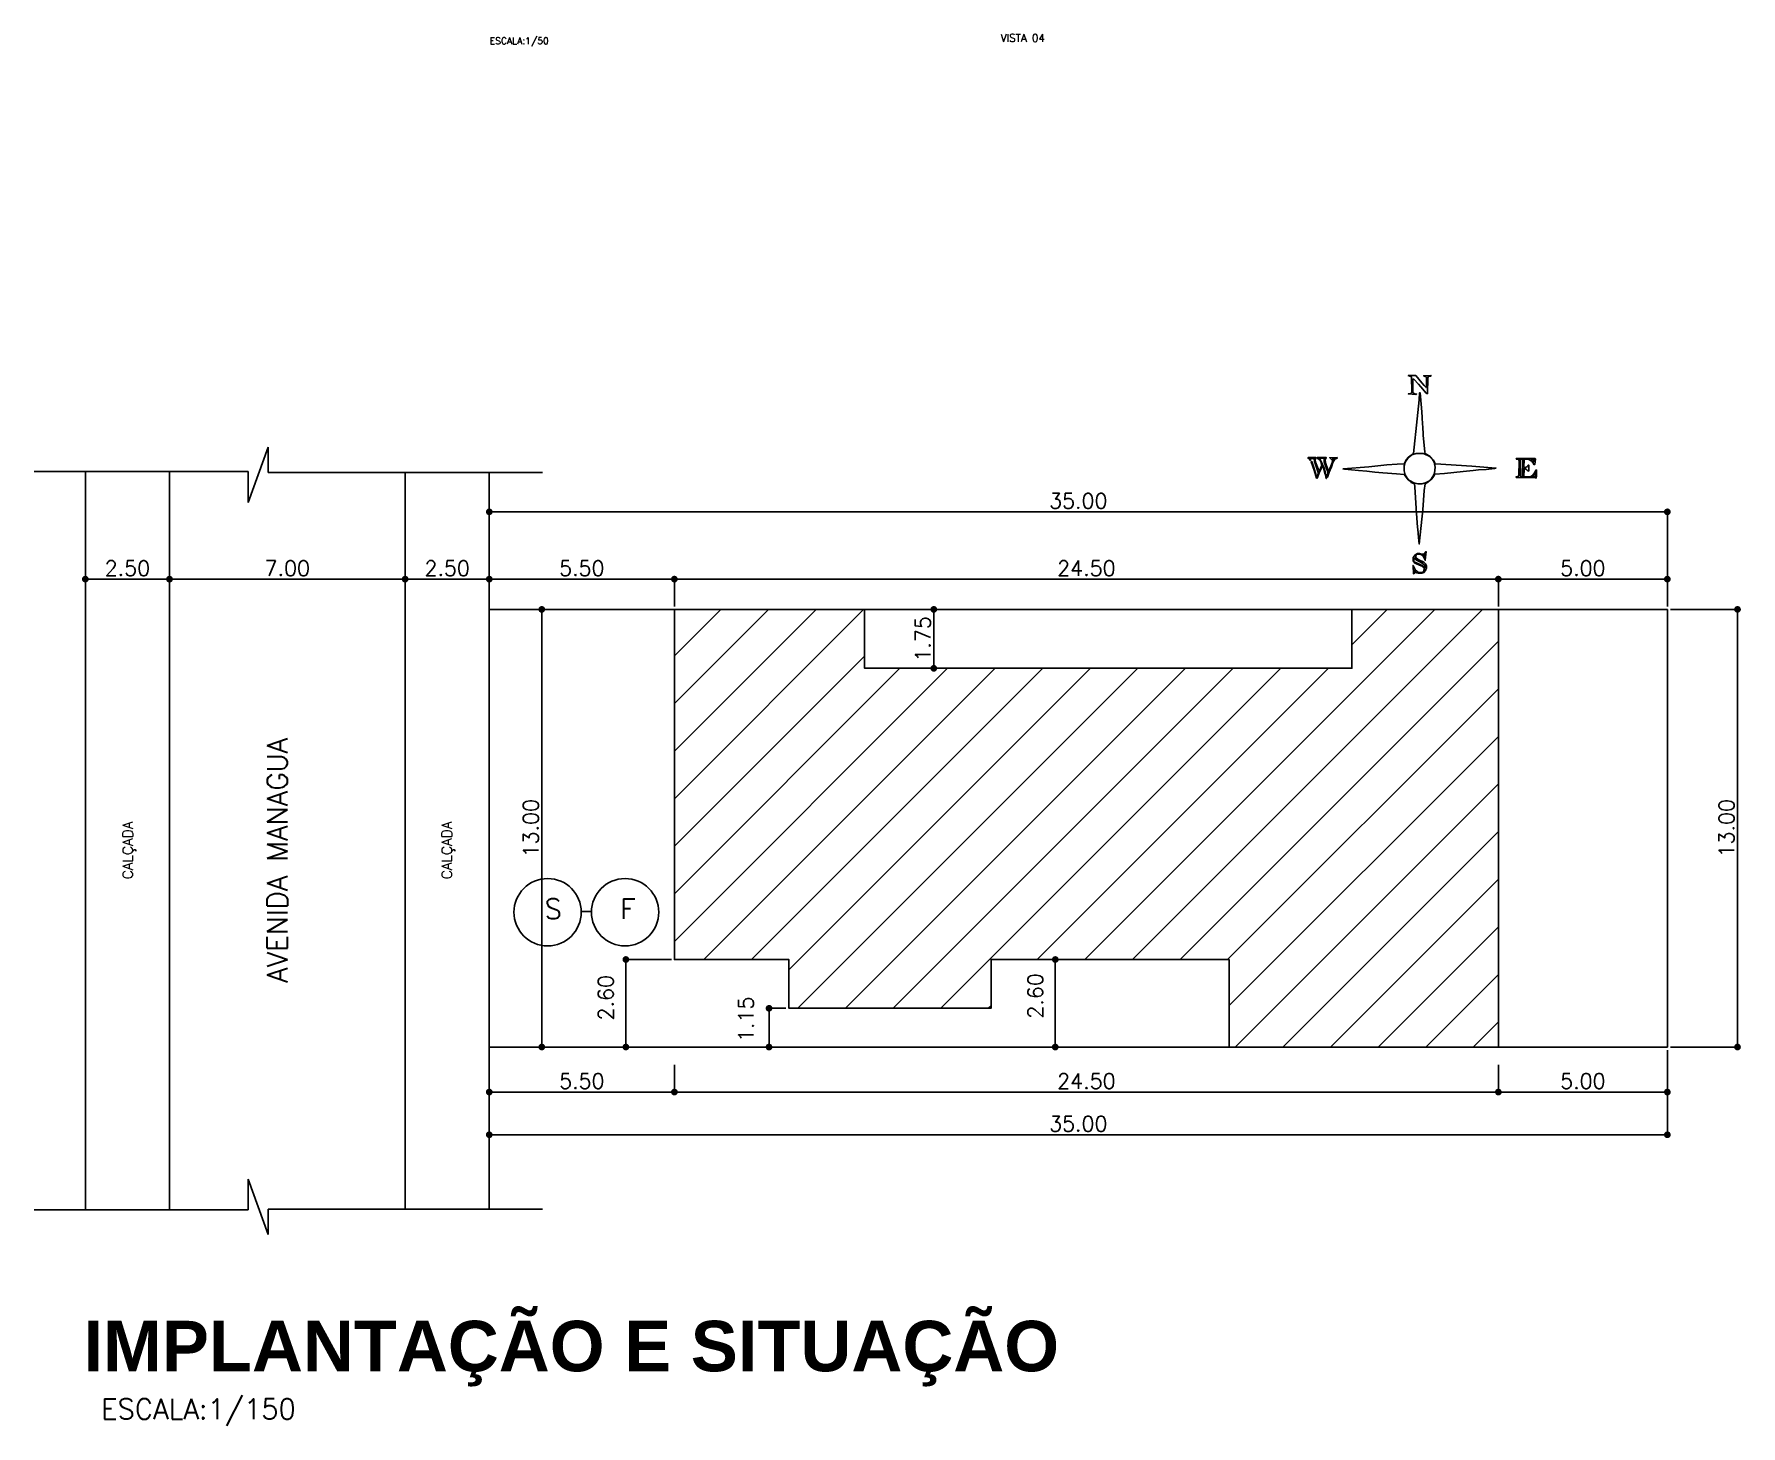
# Model space of a CAD drawing. Extents: x 500 to 638, y 181 to 267.
# Drawn here: x 516.4 to 567.1, y 181 to 222.4 of the extents above; entities that cross this region are included whole.
import ezdxf
from ezdxf.enums import TextEntityAlignment as Align

# ---------------------------------------------------------------- set-up
doc = ezdxf.new("R2010")
doc.units = 0
doc.header["$LTSCALE"] = 7
doc.layers.get('DEFPOINTS').update_dxf_attribs({"linetype": 'CONTINUOUS'})
for name, color, linetype in [('ALVENARIA', 7, 'CONTINUOUS'), ('ALVENARIA1', 44, 'CONTINUOUS'), ('COTA', 1, 'CONTINUOUS'), ('TEXTO2', 40, 'CONTINUOUS'), ('TEXTO3', 3, 'CONTINUOUS'), ('TEXTO5', 5, 'CONTINUOUS')]:
    doc.layers.add(name, color=color, linetype=linetype)
doc.styles.add('SANSSERIFBOLD', font='sasb____.pfb')
doc.styles.add('SIMPLEX', font='SIMPLEX.SHX')
doc.dimstyles.new('Copy of DIM150', dxfattribs={"dimtxt": 0.45, "dimasz": 0.2, "dimexe": 0.05, "dimexo": 0.09, "dimgap": 0.1, "dimtad": 1, "dimzin": 4, "dimdsep": 46, "dimtxsty": 'SIMPLEX', "dimblk": 'DOT', "dimcen": 0.09, "dimadec": 0, "dimazin": 0, "dimtfac": 1, "dimtix": 1, "dimtofl": 0, "dimtmove": 2, "dimatfit": 3, "dimldrblk": 'DOT', "dimfxl": 1, "dimtolj": 1, "dimtzin": 0, "dimarcsym": 0})

# ---------------------------------------------------------------- blocks, each defined once
blk = doc.blocks.new('DOT')
at = {"layer": 'ALVENARIA', "color": 0, "linetype": 'ByBlock'}
blk.add_line((-0.5, 0), (-1, 0), dxfattribs=at)
at = {"layer": 'ALVENARIA', "color": 0, "linetype": 'ByBlock', "const_width": 0.5}
blk.add_lwpolyline([(-0.25, 0, 1), (0.25, 0, 1)], format="xyb", close=True, dxfattribs=at)
blk = doc.blocks.new('*D104')
at = {"layer": 'COTA', "color": 0, "lineweight": -2}
for p, q in [((529.877, 205.358), (529.877, 206.217)), ((530.077, 206.167), (535.177, 206.167)), ((535.377, 205.358), (535.377, 206.217))]:
    blk.add_line(p, q, dxfattribs=at)
at = {"layer": 'DEFPOINTS', "color": 0}
for p in [(535.377, 206.167), (529.877, 205.268), (535.377, 205.268)]:
    blk.add_point(p, dxfattribs=at)
at = {"layer": 'COTA', "color": 0, "lineweight": -2, "xscale": 0.2, "yscale": 0.2, "zscale": 0.2, "rotation": 180}
blk.add_blockref('DOT', (529.877, 206.167), dxfattribs=at)
at = {"layer": 'COTA', "color": 0, "lineweight": -2, "xscale": 0.2, "yscale": 0.2, "zscale": 0.2}
blk.add_blockref('DOT', (535.377, 206.167), dxfattribs=at)
at = {"layer": 'COTA', "color": 0, "insert": (532.627, 206.492), "char_height": 0.45, "attachment_point": 5, "style": 'SIMPLEX'}
blk.add_mtext('\\A1;5.50', dxfattribs=at)
blk = doc.blocks.new('*D105')
at = {"layer": 'COTA', "color": 0, "lineweight": -2}
for p, q in [((527.377, 209.247), (527.377, 206.117)), ((529.677, 206.167), (527.577, 206.167)), ((529.877, 205.358), (529.877, 206.217))]:
    blk.add_line(p, q, dxfattribs=at)
at = {"layer": 'DEFPOINTS', "color": 0}
for p in [(527.377, 209.337), (527.377, 206.167), (529.877, 205.268)]:
    blk.add_point(p, dxfattribs=at)
at = {"layer": 'COTA', "color": 0, "lineweight": -2, "xscale": 0.2, "yscale": 0.2, "zscale": 0.2, "rotation": 180}
blk.add_blockref('DOT', (527.377, 206.167), dxfattribs=at)
at = {"layer": 'COTA', "color": 0, "lineweight": -2, "xscale": 0.2, "yscale": 0.2, "zscale": 0.2}
blk.add_blockref('DOT', (529.877, 206.167), dxfattribs=at)
at = {"layer": 'COTA', "color": 0, "insert": (528.627, 206.492), "char_height": 0.45, "attachment_point": 5, "style": 'SIMPLEX'}
blk.add_mtext('\\A1;2.50', dxfattribs=at)
blk = doc.blocks.new('*D106')
at = {"layer": 'COTA', "color": 0, "lineweight": -2}
for p, q in [((520.377, 209.271), (520.377, 206.117)), ((527.377, 209.247), (527.377, 206.117)), ((527.177, 206.167), (520.577, 206.167))]:
    blk.add_line(p, q, dxfattribs=at)
at = {"layer": 'DEFPOINTS', "color": 0}
for p in [(520.377, 209.361), (527.377, 209.337), (520.377, 206.167)]:
    blk.add_point(p, dxfattribs=at)
at = {"layer": 'COTA', "color": 0, "lineweight": -2, "xscale": 0.2, "yscale": 0.2, "zscale": 0.2, "rotation": 180}
blk.add_blockref('DOT', (520.377, 206.167), dxfattribs=at)
at = {"layer": 'COTA', "color": 0, "lineweight": -2, "xscale": 0.2, "yscale": 0.2, "zscale": 0.2}
blk.add_blockref('DOT', (527.377, 206.167), dxfattribs=at)
at = {"layer": 'COTA', "color": 0, "insert": (523.877, 206.492), "char_height": 0.45, "attachment_point": 5, "style": 'SIMPLEX'}
blk.add_mtext('\\A1;7.00', dxfattribs=at)
blk = doc.blocks.new('*D107')
at = {"layer": 'COTA', "color": 0, "lineweight": -2}
for p, q in [((517.877, 209.271), (517.877, 206.117)), ((520.377, 209.271), (520.377, 206.117)), ((520.177, 206.167), (518.077, 206.167))]:
    blk.add_line(p, q, dxfattribs=at)
at = {"layer": 'DEFPOINTS', "color": 0}
for p in [(517.877, 209.361), (520.377, 209.361), (517.877, 206.167)]:
    blk.add_point(p, dxfattribs=at)
at = {"layer": 'COTA', "color": 0, "lineweight": -2, "xscale": 0.2, "yscale": 0.2, "zscale": 0.2, "rotation": 180}
blk.add_blockref('DOT', (517.877, 206.167), dxfattribs=at)
at = {"layer": 'COTA', "color": 0, "lineweight": -2, "xscale": 0.2, "yscale": 0.2, "zscale": 0.2}
blk.add_blockref('DOT', (520.377, 206.167), dxfattribs=at)
at = {"layer": 'COTA', "color": 0, "insert": (519.127, 206.492), "char_height": 0.45, "attachment_point": 5, "style": 'SIMPLEX'}
blk.add_mtext('\\A1;2.50', dxfattribs=at)
blk = doc.blocks.new('*D108')
at = {"layer": 'COTA', "color": 0, "lineweight": -2}
for p, q in [((541.089, 205.268), (543.134, 205.268)), ((543.084, 203.718), (543.084, 205.068)), ((541.117, 203.518), (543.134, 203.518))]:
    blk.add_line(p, q, dxfattribs=at)
at = {"layer": 'DEFPOINTS', "color": 0}
for p in [(540.999, 205.268), (543.084, 205.268), (541.027, 203.518)]:
    blk.add_point(p, dxfattribs=at)
at = {"layer": 'COTA', "color": 0, "lineweight": -2, "xscale": 0.2, "yscale": 0.2, "zscale": 0.2}
for p, rotation in [((543.084, 205.268), 90), ((543.084, 203.518), 270)]:
    blk.add_blockref('DOT', p, dxfattribs=dict(at, rotation=rotation))
at = {"layer": 'COTA', "color": 0, "insert": (542.759, 204.393), "char_height": 0.45, "attachment_point": 5, "rotation": 90, "style": 'SIMPLEX'}
blk.add_mtext('\\A1;1.75', dxfattribs=at)
blk = doc.blocks.new('*D109')
at = {"layer": 'COTA', "color": 0, "lineweight": -2}
for p, q in [((544.874, 194.868), (546.743, 194.868)), ((546.693, 194.668), (546.693, 192.468)), ((544.874, 192.268), (546.743, 192.268))]:
    blk.add_line(p, q, dxfattribs=at)
at = {"layer": 'DEFPOINTS', "color": 0}
for p in [(544.784, 194.868), (544.784, 192.268), (546.693, 192.268)]:
    blk.add_point(p, dxfattribs=at)
at = {"layer": 'COTA', "color": 0, "lineweight": -2, "xscale": 0.2, "yscale": 0.2, "zscale": 0.2}
for p, rotation in [((546.693, 194.868), 90), ((546.693, 192.268), 270)]:
    blk.add_blockref('DOT', p, dxfattribs=dict(at, rotation=rotation))
at = {"layer": 'COTA', "color": 0, "insert": (546.099, 193.785), "char_height": 0.45, "attachment_point": 5, "rotation": 90, "style": 'SIMPLEX'}
blk.add_mtext('\\A1;2.60', dxfattribs=at)
blk = doc.blocks.new('*D110')
at = {"layer": 'COTA', "color": 0, "lineweight": -2}
for p, q in [((538.687, 193.418), (538.138, 193.418)), ((538.188, 193.218), (538.188, 192.468)), ((538.687, 192.268), (538.138, 192.268))]:
    blk.add_line(p, q, dxfattribs=at)
at = {"layer": 'DEFPOINTS', "color": 0}
for p in [(538.777, 193.418), (538.188, 192.268), (538.777, 192.268)]:
    blk.add_point(p, dxfattribs=at)
at = {"layer": 'COTA', "color": 0, "lineweight": -2, "xscale": 0.2, "yscale": 0.2, "zscale": 0.2}
for p, rotation in [((538.188, 193.418), 90), ((538.188, 192.268), 270)]:
    blk.add_blockref('DOT', p, dxfattribs=dict(at, rotation=rotation))
at = {"layer": 'COTA', "color": 0, "insert": (537.503, 193.091), "char_height": 0.45, "attachment_point": 5, "rotation": 90, "style": 'SIMPLEX'}
blk.add_mtext('\\A1;1.15', dxfattribs=at)
blk = doc.blocks.new('*D111')
at = {"layer": 'COTA', "color": 0, "lineweight": -2}
for p, q in [((535.287, 194.868), (533.886, 194.868)), ((533.936, 194.668), (533.936, 192.468)), ((535.287, 192.268), (533.886, 192.268))]:
    blk.add_line(p, q, dxfattribs=at)
at = {"layer": 'DEFPOINTS', "color": 0}
for p in [(535.377, 194.868), (533.936, 192.268), (535.377, 192.268)]:
    blk.add_point(p, dxfattribs=at)
at = {"layer": 'COTA', "color": 0, "lineweight": -2, "xscale": 0.2, "yscale": 0.2, "zscale": 0.2}
for p, rotation in [((533.936, 194.868), 90), ((533.936, 192.268), 270)]:
    blk.add_blockref('DOT', p, dxfattribs=dict(at, rotation=rotation))
at = {"layer": 'COTA', "color": 0, "insert": (533.339, 193.732), "char_height": 0.45, "attachment_point": 5, "rotation": 90, "style": 'SIMPLEX'}
blk.add_mtext('\\A1;2.60', dxfattribs=at)
blk = doc.blocks.new('*D112')
at = {"layer": 'COTA', "color": 0, "lineweight": -2}
for p, q in [((535.377, 205.358), (535.377, 206.217)), ((535.577, 206.167), (559.656, 206.167)), ((559.856, 205.358), (559.856, 206.217))]:
    blk.add_line(p, q, dxfattribs=at)
at = {"layer": 'DEFPOINTS', "color": 0}
for p in [(559.856, 206.167), (535.377, 205.268), (559.856, 205.268)]:
    blk.add_point(p, dxfattribs=at)
at = {"layer": 'COTA', "color": 0, "lineweight": -2, "xscale": 0.2, "yscale": 0.2, "zscale": 0.2, "rotation": 180}
blk.add_blockref('DOT', (535.377, 206.167), dxfattribs=at)
at = {"layer": 'COTA', "color": 0, "lineweight": -2, "xscale": 0.2, "yscale": 0.2, "zscale": 0.2}
blk.add_blockref('DOT', (559.856, 206.167), dxfattribs=at)
at = {"layer": 'COTA', "color": 0, "insert": (547.617, 206.492), "char_height": 0.45, "attachment_point": 5, "style": 'SIMPLEX'}
blk.add_mtext('\\A1;24.50', dxfattribs=at)
blk = doc.blocks.new('*D113')
at = {"layer": 'COTA', "color": 0, "lineweight": -2}
for p, q in [((559.856, 205.358), (559.856, 206.217)), ((560.056, 206.167), (564.677, 206.167)), ((564.877, 205.358), (564.877, 206.217))]:
    blk.add_line(p, q, dxfattribs=at)
at = {"layer": 'DEFPOINTS', "color": 0}
for p in [(564.877, 206.167), (559.856, 205.268), (564.877, 205.268)]:
    blk.add_point(p, dxfattribs=at)
at = {"layer": 'COTA', "color": 0, "lineweight": -2, "xscale": 0.2, "yscale": 0.2, "zscale": 0.2, "rotation": 180}
blk.add_blockref('DOT', (559.856, 206.167), dxfattribs=at)
at = {"layer": 'COTA', "color": 0, "lineweight": -2, "xscale": 0.2, "yscale": 0.2, "zscale": 0.2}
blk.add_blockref('DOT', (564.877, 206.167), dxfattribs=at)
at = {"layer": 'COTA', "color": 0, "insert": (562.367, 206.492), "char_height": 0.45, "attachment_point": 5, "style": 'SIMPLEX'}
blk.add_mtext('\\A1;5.00', dxfattribs=at)
blk = doc.blocks.new('*D116')
at = {"layer": 'COTA', "color": 0, "lineweight": -2}
for p, q in [((559.856, 191.74), (559.856, 190.881)), ((564.877, 191.74), (564.877, 190.881)), ((560.056, 190.931), (564.677, 190.931))]:
    blk.add_line(p, q, dxfattribs=at)
at = {"layer": 'DEFPOINTS', "color": 0}
for p in [(559.856, 191.83), (564.877, 191.83), (564.877, 190.931)]:
    blk.add_point(p, dxfattribs=at)
at = {"layer": 'COTA', "color": 0, "lineweight": -2, "xscale": 0.2, "yscale": 0.2, "zscale": 0.2, "rotation": 180}
blk.add_blockref('DOT', (559.856, 190.931), dxfattribs=at)
at = {"layer": 'COTA', "color": 0, "lineweight": -2, "xscale": 0.2, "yscale": 0.2, "zscale": 0.2}
blk.add_blockref('DOT', (564.877, 190.931), dxfattribs=at)
at = {"layer": 'COTA', "color": 0, "insert": (562.367, 191.256), "char_height": 0.45, "attachment_point": 5, "style": 'SIMPLEX'}
blk.add_mtext('\\A1;5.00', dxfattribs=at)
blk = doc.blocks.new('*D115')
at = {"layer": 'COTA', "color": 0, "lineweight": -2}
for p, q in [((535.377, 191.74), (535.377, 190.881)), ((559.856, 191.74), (559.856, 190.881)), ((535.577, 190.931), (559.656, 190.931))]:
    blk.add_line(p, q, dxfattribs=at)
at = {"layer": 'DEFPOINTS', "color": 0}
for p in [(535.377, 191.83), (559.856, 191.83), (559.856, 190.931)]:
    blk.add_point(p, dxfattribs=at)
at = {"layer": 'COTA', "color": 0, "lineweight": -2, "xscale": 0.2, "yscale": 0.2, "zscale": 0.2, "rotation": 180}
blk.add_blockref('DOT', (535.377, 190.931), dxfattribs=at)
at = {"layer": 'COTA', "color": 0, "lineweight": -2, "xscale": 0.2, "yscale": 0.2, "zscale": 0.2}
blk.add_blockref('DOT', (559.856, 190.931), dxfattribs=at)
at = {"layer": 'COTA', "color": 0, "insert": (547.617, 191.256), "char_height": 0.45, "attachment_point": 5, "style": 'SIMPLEX'}
blk.add_mtext('\\A1;24.50', dxfattribs=at)
blk = doc.blocks.new('*D114')
at = {"layer": 'COTA', "color": 0, "lineweight": -2}
for p, q in [((529.877, 191.74), (529.877, 190.881)), ((535.377, 191.74), (535.377, 190.881)), ((530.077, 190.931), (535.177, 190.931))]:
    blk.add_line(p, q, dxfattribs=at)
at = {"layer": 'DEFPOINTS', "color": 0}
for p in [(529.877, 191.83), (535.377, 191.83), (535.377, 190.931)]:
    blk.add_point(p, dxfattribs=at)
at = {"layer": 'COTA', "color": 0, "lineweight": -2, "xscale": 0.2, "yscale": 0.2, "zscale": 0.2, "rotation": 180}
blk.add_blockref('DOT', (529.877, 190.931), dxfattribs=at)
at = {"layer": 'COTA', "color": 0, "lineweight": -2, "xscale": 0.2, "yscale": 0.2, "zscale": 0.2}
blk.add_blockref('DOT', (535.377, 190.931), dxfattribs=at)
at = {"layer": 'COTA', "color": 0, "insert": (532.627, 191.256), "char_height": 0.45, "attachment_point": 5, "style": 'SIMPLEX'}
blk.add_mtext('\\A1;5.50', dxfattribs=at)
blk = doc.blocks.new('*D117')
at = {"layer": 'COTA', "color": 0, "lineweight": -2}
for p, q in [((564.967, 205.268), (567.011, 205.268)), ((566.961, 205.068), (566.961, 192.468)), ((564.967, 192.268), (567.011, 192.268))]:
    blk.add_line(p, q, dxfattribs=at)
at = {"layer": 'DEFPOINTS', "color": 0}
for p in [(564.877, 205.268), (564.877, 192.268), (566.961, 192.268)]:
    blk.add_point(p, dxfattribs=at)
at = {"layer": 'COTA', "color": 0, "lineweight": -2, "xscale": 0.2, "yscale": 0.2, "zscale": 0.2}
for p, rotation in [((566.961, 205.268), 90), ((566.961, 192.268), 270)]:
    blk.add_blockref('DOT', p, dxfattribs=dict(at, rotation=rotation))
at = {"layer": 'COTA', "color": 0, "insert": (566.636, 198.768), "char_height": 0.45, "attachment_point": 5, "rotation": 90, "style": 'SIMPLEX'}
blk.add_mtext('\\A1;13.00', dxfattribs=at)
blk = doc.blocks.new('*D118')
at = {"layer": 'COTA', "color": 0, "lineweight": -2}
for p, q in [((529.877, 205.358), (529.877, 208.216)), ((530.077, 208.166), (564.677, 208.166)), ((564.877, 205.358), (564.877, 208.216))]:
    blk.add_line(p, q, dxfattribs=at)
at = {"layer": 'DEFPOINTS', "color": 0}
for p in [(564.877, 208.166), (529.877, 205.268), (564.877, 205.268)]:
    blk.add_point(p, dxfattribs=at)
at = {"layer": 'COTA', "color": 0, "lineweight": -2, "xscale": 0.2, "yscale": 0.2, "zscale": 0.2, "rotation": 180}
blk.add_blockref('DOT', (529.877, 208.166), dxfattribs=at)
at = {"layer": 'COTA', "color": 0, "lineweight": -2, "xscale": 0.2, "yscale": 0.2, "zscale": 0.2}
blk.add_blockref('DOT', (564.877, 208.166), dxfattribs=at)
at = {"layer": 'COTA', "color": 0, "insert": (547.377, 208.491), "char_height": 0.45, "attachment_point": 5, "style": 'SIMPLEX'}
blk.add_mtext('\\A1;35.00', dxfattribs=at)
blk = doc.blocks.new('*D119')
at = {"layer": 'COTA', "color": 0, "lineweight": -2}
for p, q in [((529.877, 192.178), (529.877, 189.612)), ((564.877, 192.178), (564.877, 189.612)), ((530.077, 189.662), (564.677, 189.662))]:
    blk.add_line(p, q, dxfattribs=at)
at = {"layer": 'DEFPOINTS', "color": 0}
for p in [(529.877, 192.268), (564.877, 192.268), (564.877, 189.662)]:
    blk.add_point(p, dxfattribs=at)
at = {"layer": 'COTA', "color": 0, "lineweight": -2, "xscale": 0.2, "yscale": 0.2, "zscale": 0.2, "rotation": 180}
blk.add_blockref('DOT', (529.877, 189.662), dxfattribs=at)
at = {"layer": 'COTA', "color": 0, "lineweight": -2, "xscale": 0.2, "yscale": 0.2, "zscale": 0.2}
blk.add_blockref('DOT', (564.877, 189.662), dxfattribs=at)
at = {"layer": 'COTA', "color": 0, "insert": (547.377, 189.987), "char_height": 0.45, "attachment_point": 5, "style": 'SIMPLEX'}
blk.add_mtext('\\A1;35.00', dxfattribs=at)
blk = doc.blocks.new('*D120')
at = {"layer": 'COTA', "color": 0, "lineweight": -2}
for p, q in [((529.967, 205.268), (531.487, 205.268)), ((531.437, 205.068), (531.437, 192.468)), ((529.967, 192.268), (531.487, 192.268))]:
    blk.add_line(p, q, dxfattribs=at)
at = {"layer": 'DEFPOINTS', "color": 0}
for p in [(529.877, 205.268), (529.877, 192.268), (531.437, 192.268)]:
    blk.add_point(p, dxfattribs=at)
at = {"layer": 'COTA', "color": 0, "lineweight": -2, "xscale": 0.2, "yscale": 0.2, "zscale": 0.2}
for p, rotation in [((531.437, 205.268), 90), ((531.437, 192.268), 270)]:
    blk.add_blockref('DOT', p, dxfattribs=dict(at, rotation=rotation))
at = {"layer": 'COTA', "color": 0, "insert": (531.112, 198.768), "char_height": 0.45, "attachment_point": 5, "rotation": 90, "style": 'SIMPLEX'}
blk.add_mtext('\\A1;13.00', dxfattribs=at)

msp = doc.modelspace()

# ---------------------------------------------------------------- hatches: boundary and pattern name
at = {"layer": 'ALVENARIA1'}
h = msp.add_hatch(dxfattribs=at)
h.set_pattern_fill('_USER', color=256, angle=45, style=0, pattern_type=0)
h.set_pattern_definition([(45, (0, -10.4622), (-0.7071068, 0.7071068), [])])
h.paths.add_polyline_path([(551.856, 194.868), (551.856, 192.268), (559.856, 192.268), (559.856, 205.268), (555.506, 205.268), (555.506, 203.518), (541.027, 203.518), (541.027, 205.268), (535.377, 205.268), (535.377, 194.868), (538.777, 194.868), (538.777, 193.418), (544.784, 193.418), (544.784, 194.868)])

# ---------------------------------------------------------------- linework, layer by layer
for p, q in [((522.719, 208.445), (523.306, 210.088)), ((523.306, 210.088), (523.306, 209.337)), ((516.355, 209.361), (522.719, 209.361)), ((517.877, 209.361), (517.877, 187.43)), ((520.377, 209.361), (520.377, 187.43)), ((522.719, 209.361), (522.719, 208.445)), ((523.306, 209.337), (531.454, 209.337)), ((527.377, 209.337), (527.377, 187.43)), ((529.877, 205.268), (529.877, 209.337)), ((535.377, 205.268), (529.877, 205.268)), ((529.877, 205.268), (529.877, 192.268)), ((541.027, 205.268), (555.506, 205.268)), ((559.856, 205.268), (564.877, 205.268)), ((564.877, 205.268), (564.877, 192.268)), ((532.611, 196.292), (532.912, 196.292)), ((551.856, 192.268), (529.877, 192.268)), ((529.877, 192.268), (529.877, 187.43)), ((559.856, 192.268), (564.877, 192.268)), ((522.719, 188.346), (523.306, 186.704)), ((522.719, 187.43), (522.719, 188.346)), ((516.355, 187.43), (522.719, 187.43)), ((523.306, 187.455), (531.454, 187.455)), ((523.306, 186.704), (523.306, 187.455))]:
    msp.add_line(p, q, dxfattribs=at)
for points in [[(557.408, 211.655), (557.179, 211.671), (557.248, 211.685), (557.284, 211.726), (557.28, 212.172), (557.179, 212.22), (557.403, 212.213), (557.581, 212), (557.655, 211.92), (557.707, 211.858), (557.723, 211.897), (557.723, 212.137), (557.709, 212.176), (557.634, 212.208), (557.851, 212.217), (557.851, 212.201), (557.783, 212.188), (557.757, 212.16), (557.748, 211.673), (557.716, 211.687), (557.552, 211.881), (557.479, 211.954), (557.341, 212.11), (557.318, 212.11), (557.314, 211.703), (557.373, 211.673), (557.426, 211.664), (557.408, 211.655)], [(557.506, 207.214), (557.479, 207.401), (557.467, 207.653), (557.456, 207.699), (557.41, 208.264), (557.371, 208.911), (557.36, 208.995), (557.27, 209.039), (557.174, 209.114), (557.06, 209.272), (556.831, 209.297), (556.424, 209.325), (556.191, 209.347), (555.951, 209.377), (555.699, 209.393), (555.288, 209.434), (555.242, 209.443), (556.013, 209.505), (556.539, 209.558), (556.847, 209.581), (557.053, 209.597), (557.113, 209.709), (557.184, 209.793), (557.337, 209.896), (557.444, 210.932), (557.508, 211.497), (557.515, 211.703), (557.531, 211.703), (557.568, 211.257), (557.591, 210.989), (557.602, 210.754), (557.613, 210.708), (557.625, 210.441), (557.671, 209.942), (557.682, 209.903), (557.828, 209.814), (557.931, 209.7), (557.968, 209.61), (557.984, 209.597), (559.07, 209.524), (559.784, 209.464), (559.745, 209.45), (559.493, 209.427), (559.269, 209.411), (559.109, 209.393), (558.812, 209.366), (558.258, 209.309), (557.966, 209.283), (557.94, 209.224), (557.872, 209.132), (557.732, 209.027), (557.682, 209.002), (557.655, 208.796), (557.613, 208.229), (557.508, 207.207), (557.506, 207.214)], [(554.449, 209.164), (554.383, 209.406), (554.292, 209.655), (554.312, 209.661), (554.378, 209.488), (554.446, 209.244), (554.463, 209.216), (554.501, 209.285), (554.501, 209.337), (554.391, 209.661), (554.383, 209.743), (554.367, 209.754), (554.276, 209.749), (554.276, 209.694), (554.229, 209.754), (554.202, 209.757), (554.202, 209.776), (554.435, 209.776), (554.41, 209.716), (554.419, 209.639), (554.52, 209.392), (554.548, 209.4), (554.616, 209.556), (554.583, 209.661), (554.548, 209.707), (554.476, 209.757), (554.471, 209.776), (554.745, 209.776), (554.712, 209.716), (554.721, 209.62), (554.8, 209.392), (554.83, 209.4), (554.918, 209.625), (554.926, 209.694), (554.847, 209.771), (555.066, 209.776), (555.066, 209.757), (554.998, 209.727), (554.94, 209.633), (554.899, 209.502), (554.83, 209.345), (554.781, 209.197), (554.745, 209.156), (554.721, 209.266), (554.699, 209.307), (554.657, 209.469), (554.644, 209.496), (554.622, 209.499), (554.556, 209.378), (554.471, 209.164), (554.449, 209.164)], [(554.745, 209.238), (554.721, 209.312), (554.679, 209.46), (554.597, 209.666), (554.559, 209.721), (554.553, 209.757), (554.682, 209.749), (554.679, 209.653), (554.712, 209.565), (554.74, 209.482), (554.795, 209.351), (554.795, 209.299), (554.764, 209.236), (554.745, 209.238)], [(554.943, 209.713), (554.929, 209.743), (554.984, 209.738), (554.965, 209.713), (554.943, 209.713)], [(557.46, 209), (557.35, 209.023), (557.22, 209.096), (557.133, 209.187), (557.09, 209.27), (557.055, 209.38), (557.055, 209.53), (557.09, 209.64), (557.179, 209.766), (557.289, 209.855), (557.419, 209.901), (557.623, 209.901), (557.675, 209.883), (557.801, 209.821), (557.899, 209.72), (557.945, 209.64), (557.979, 209.496), (557.963, 209.315), (557.929, 209.247), (557.872, 209.155), (557.792, 209.082), (557.691, 209.027), (557.584, 209), (557.46, 209)], [(560.954, 209.173), (560.389, 209.189), (560.386, 209.211), (560.455, 209.222), (560.469, 209.239), (560.477, 209.689), (560.447, 209.727), (560.386, 209.73), (560.392, 209.755), (560.949, 209.746), (560.957, 209.735), (560.935, 209.571), (560.913, 209.571), (560.902, 209.606), (560.853, 209.67), (560.743, 209.727), (560.625, 209.73), (560.614, 209.488), (560.631, 209.475), (560.721, 209.513), (560.743, 209.549), (560.762, 209.552), (560.757, 209.376), (560.735, 209.381), (560.707, 209.417), (560.661, 209.445), (560.62, 209.447), (560.614, 209.211), (560.798, 209.209), (560.872, 209.25), (560.927, 209.324), (560.965, 209.401), (560.99, 209.406), (560.993, 209.217), (560.982, 209.173), (560.954, 209.173)], [(560.51, 209.209), (560.504, 209.722), (560.578, 209.73), (560.57, 209.214), (560.51, 209.209)], [(560.9, 209.65), (560.839, 209.716), (560.845, 209.727), (560.908, 209.727), (560.91, 209.653), (560.9, 209.65)], [(560.872, 209.203), (560.875, 209.225), (560.938, 209.307), (560.963, 209.31), (560.954, 209.209), (560.872, 209.203)], [(557.332, 206.321), (557.323, 206.576), (557.395, 206.433), (557.483, 206.362), (557.592, 206.362), (557.647, 206.389), (557.65, 206.502), (557.592, 206.554), (557.51, 206.587), (557.428, 206.623), (557.378, 206.642), (557.326, 206.708), (557.326, 206.809), (557.384, 206.886), (557.455, 206.925), (557.51, 206.93), (557.584, 206.911), (557.647, 206.911), (557.707, 206.988), (557.686, 206.727), (557.625, 206.859), (557.557, 206.903), (557.469, 206.911), (557.428, 206.897), (557.403, 206.864), (557.403, 206.809), (557.472, 206.749), (557.639, 206.669), (557.688, 206.623), (557.718, 206.557), (557.718, 206.502), (557.691, 206.42), (557.631, 206.356), (557.592, 206.34), (557.474, 206.348), (557.378, 206.362), (557.345, 206.321), (557.332, 206.321)], [(557.661, 206.831), (557.636, 206.886), (557.675, 206.897), (557.683, 206.845), (557.666, 206.823), (557.661, 206.831)], [(557.666, 206.513), (557.633, 206.546), (557.537, 206.601), (557.373, 206.669), (557.348, 206.699), (557.351, 206.793), (557.376, 206.79), (557.422, 206.727), (557.488, 206.697), (557.565, 206.664), (557.647, 206.606), (557.675, 206.568), (557.683, 206.516), (557.666, 206.513)], [(557.365, 206.389), (557.359, 206.42), (557.4, 206.403), (557.365, 206.389)]]:
    msp.add_lwpolyline(points, dxfattribs=at)
msp.add_lwpolyline([(535.377, 205.268), (535.377, 194.868), (538.777, 194.868), (538.777, 193.418), (544.784, 193.418), (544.784, 194.868), (551.856, 194.868), (551.856, 192.268), (559.856, 192.268), (559.856, 205.268), (555.506, 205.268), (555.506, 203.518), (541.027, 203.518), (541.027, 205.268)], close=True, dxfattribs=at)
for centre in [(531.611, 196.273), (533.912, 196.273)]:
    msp.add_circle(centre, 1, dxfattribs=at)

# ---------------------------------------------------------------- texts
at = {"layer": 'TEXTO2', "style": 'SIMPLEX'}
for s, height, p in [('ESCALA:1/50', 0.2, (529.889, 222.059)), ('S', 0.6, (531.52, 196.072)), ('F', 0.6, (533.763, 196.072)), ('ESCALA:1/150', 0.6, (518.345, 181.215))]:
    msp.add_text(s, height=height, dxfattribs=at).set_placement(p)
for s, height, p in [('AVENIDA MANAGUA', 0.6, (523.878, 194.178)), ('CALÇADA', 0.3, (519.287, 197.251)), ('CALÇADA', 0.3, (528.766, 197.251))]:
    msp.add_text(s, height=height, rotation=90, dxfattribs=at).set_placement(p)
at = {"layer": 'TEXTO3', "style": 'SIMPLEX'}
msp.add_text('VISTA 04', height=0.225, dxfattribs=at).set_placement((546.383, 222.132), align=Align.RIGHT)
at = {"layer": 'TEXTO5', "style": 'SANSSERIFBOLD'}
msp.add_text('IMPLANTAÇÃO E SITUAÇÃO', height=1.5, dxfattribs=at).set_placement((546.806, 182.635), align=Align.RIGHT)

# ---------------------------------------------------------------- dimensions: what is measured, and where the dimension line sits
at = {"layer": 'COTA'}
for base, p1, p2, picture, middle in [((517.877, 206.167), (520.377, 209.361), (517.877, 209.361), '*D107', (519.127, 206.492)), ((520.377, 206.167), (527.377, 209.337), (520.377, 209.361), '*D106', (523.877, 206.492)), ((527.377, 206.167), (529.877, 205.268), (527.377, 209.337), '*D105', (528.627, 206.492)), ((564.877, 208.166), (529.877, 205.268), (564.877, 205.268), '*D118', (547.377, 208.491)), ((535.377, 206.167), (529.877, 205.268), (535.377, 205.268), '*D104', (532.627, 206.492)), ((564.877, 189.662), (529.877, 192.268), (564.877, 192.268), '*D119', (547.377, 189.987)), ((535.377, 190.931), (529.877, 191.83), (535.377, 191.83), '*D114', (532.627, 191.256))]:
    dim = msp.add_linear_dim(base=base, p1=p1, p2=p2, dimstyle='Copy of DIM150', dxfattribs=at)
    dim.commit()
    dim.dimension.update_dxf_attribs({"geometry": picture, "text_midpoint": middle})
for base, p1, p2, text, picture, middle in [((559.856, 206.167), (535.377, 205.268), (559.856, 205.268), '24.50', '*D112', (547.617, 206.492)), ((564.877, 206.167), (559.856, 205.268), (564.877, 205.268), '5.00', '*D113', (562.367, 206.492)), ((559.856, 190.931), (535.377, 191.83), (559.856, 191.83), '24.50', '*D115', (547.617, 191.256)), ((564.877, 190.931), (559.856, 191.83), (564.877, 191.83), '5.00', '*D116', (562.367, 191.256))]:
    dim = msp.add_linear_dim(base=base, p1=p1, p2=p2, text=text, dimstyle='Copy of DIM150', dxfattribs=at)
    dim.commit()
    dim.dimension.update_dxf_attribs({"geometry": picture, "text_midpoint": middle})
for base, p1, p2, picture, middle in [((531.437, 192.268), (529.877, 205.268), (529.877, 192.268), '*D120', (531.112, 198.768)), ((543.084, 205.268), (541.027, 203.518), (540.999, 205.268), '*D108', (542.759, 204.393)), ((566.961, 192.268), (564.877, 205.268), (564.877, 192.268), '*D117', (566.636, 198.768))]:
    dim = msp.add_linear_dim(base=base, p1=p1, p2=p2, angle=90, dimstyle='Copy of DIM150', dxfattribs=at)
    dim.commit()
    dim.dimension.update_dxf_attribs({"geometry": picture, "text_midpoint": middle})
for base, p1, p2, picture, middle in [((533.936, 192.268), (535.377, 194.868), (535.377, 192.268), '*D111', (533.339, 193.732)), ((546.693, 192.268), (544.784, 194.868), (544.784, 192.268), '*D109', (546.099, 193.785)), ((538.188, 192.268), (538.777, 193.418), (538.777, 192.268), '*D110', (537.503, 193.091))]:
    dim = msp.add_linear_dim(base=base, p1=p1, p2=p2, angle=90, dimstyle='Copy of DIM150', dxfattribs=at)
    dim.commit()
    dim.dimension.update_dxf_attribs({"geometry": picture, "text_midpoint": middle, "dimtype": 160})

doc.saveas('drawing.dxf')
